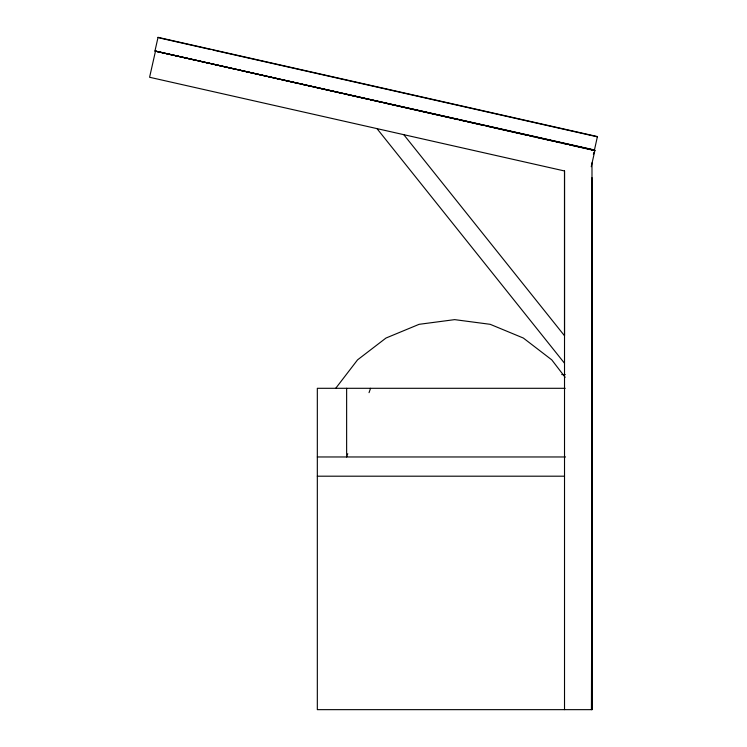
<?xml version="1.0" encoding="UTF-8"?>
<svg xmlns="http://www.w3.org/2000/svg" width="747" height="747" viewBox="0 0 747 747"><rect width="100%" height="100%" fill="white"/><g stroke="black" fill="none" stroke-linecap="round" stroke-linejoin="round"><path stroke-width="1.12" d="M565.208 388.3L317.326 388.3L317.326 709.65L591.988 709.65L591.988 177.702M591.437 709.65L591.988 476.203M163.444 52.944L154.946 51.02L158.037 37.35L597.413 136.561L594.332 150.52L569.317 144.853M154.946 51.02L594.388 149.96M158.037 37.35L158.513 37.742M591.241 166.702L594.929 150.371L155.488 51.141L149.587 77.268L564.517 170.97L564.517 335.758L403.772 134.665M593.389 154.386L593.865 152.313M347.775 453.7L346.636 456.968L346.636 388.3M369.037 392.661L370.559 388.3M335.72 388.3L357.552 359.858L385.994 338.036L419.114 324.319L454.652 319.632L490.2 324.319L523.32 338.036L551.762 359.858L565.134 377.291M594.332 150.52L594.929 150.371M591.988 150.231L594.332 150.231M561.725 374.564L565.218 374.564M317.326 456.968L565.544 456.968M317.326 476.194L564.517 476.194M159.653 38.004L210.813 49.554M213.082 50.068L597.357 136.841M155.488 51.141L594.649 150.306M165.713 53.457L189.589 58.864M191.867 59.377L196.414 60.404M198.683 60.918L203.231 61.954M205.509 62.468L210.056 63.495M212.325 64.009L229.385 67.874M231.654 68.388L236.201 69.415M238.48 69.929L265.764 76.11M268.042 76.624L272.59 77.66M274.859 78.174L279.406 79.201M281.684 79.714L298.735 83.58M301.004 84.094L305.56 85.121M307.829 85.634L312.377 86.671M314.655 87.184L341.939 93.366M344.208 93.879L348.756 94.906M351.034 95.42L368.084 99.286M370.363 99.799L374.91 100.826M377.179 101.34L381.726 102.376M384.005 102.89L388.552 103.917M390.821 104.431L414.697 109.837M416.975 110.351L451.076 118.082M453.354 118.596L457.902 119.623M460.18 120.136L464.727 121.163M466.996 121.686L484.047 125.543M486.325 126.056L490.872 127.093M493.141 127.606L527.251 135.328M529.53 135.842L534.077 136.869M536.346 137.383L553.406 141.248M555.675 141.762L560.222 142.798M562.5 143.312L567.048 144.339M376.983 128.615L564.517 363.229M591.988 162.855L591.988 709.65M564.517 170.97L564.517 709.65"/></g></svg>
